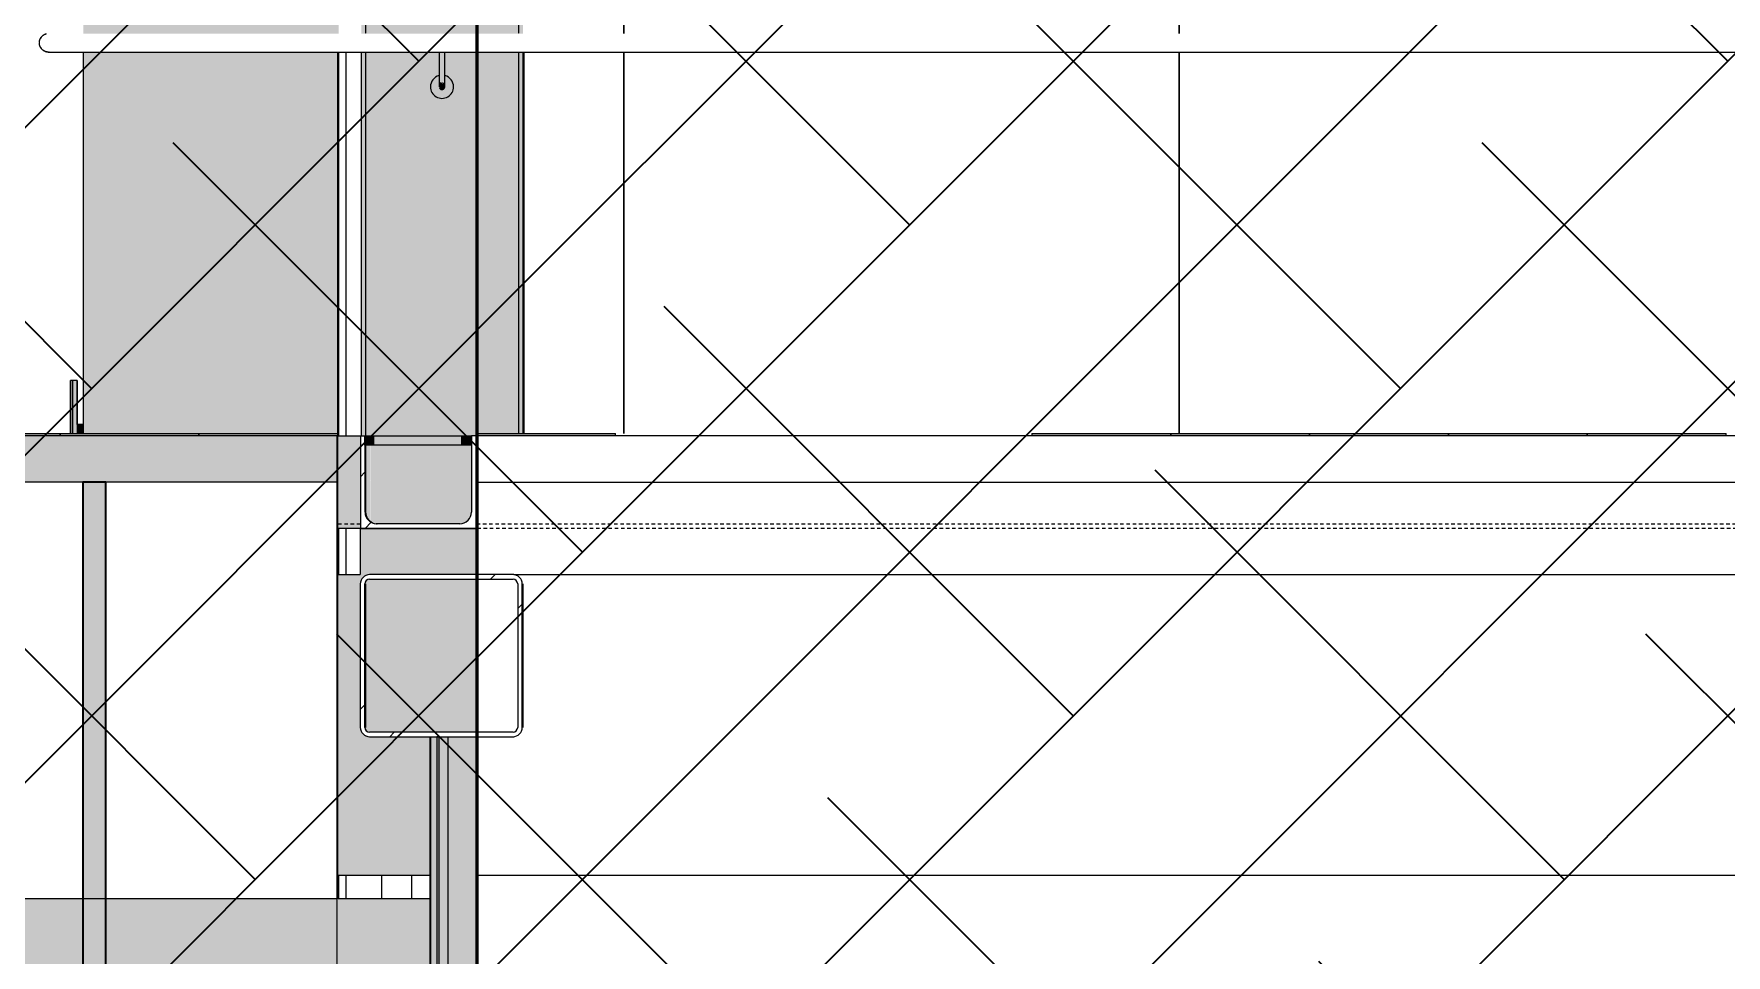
# Model space of a CAD drawing. Header units: millimetres. Extents: x 50357 to 985146, y 723188 to 1803594.
# Drawn here: x 866789 to 870446, y 744067 to 746057 of the extents above; entities that cross this region are included whole.
import ezdxf

# ---------------------------------------------------------------- set-up
doc = ezdxf.new("R2010")
doc.units = ezdxf.units.MM
doc.header["$LTSCALE"] = 3
doc.header["$MEASUREMENT"] = 0
doc.linetypes.add('HIDDEN', pattern=[0.375, 0.25, -0.125])
doc.linetypes.add('Member Hidden', pattern=[4.5, 2.5, -2])
doc.layers.add('00-TITLEBOX', color=7, linetype='Continuous')
for name, color, linetype, lineweight, true_color in [('A-FLOR', 7, 'Continuous', 5, 0x6e6e6e), ('A-FLOR-HRAL', 7, 'Continuous', 13, 0x6e6e6e), ('A-FLOR-MCUT', 7, 'Continuous', 13, 0x6e6e6e), ('A-GENM', 7, 'Continuous', 13, 0x6e6e6e), ('A-WALL', 7, 'Continuous', 13, 0x6e6e6e), ('I-WALL', 7, 'Continuous', 25, 0x6e6e6e), ('Q-SPCQ', 7, 'Continuous', 13, 0x6e6e6e), ('S-BEAM', 7, 'Continuous', 13, 0x6e6e6e), ('S-BEAM-HDLN', 7, 'Member Hidden', 13, 0x6e6e6e), ('S-COLS', 7, 'Continuous', 13, 0x6e6e6e)]:
    doc.layers.add(name, color=color, linetype=linetype, lineweight=lineweight, true_color=true_color)
doc.layers.add('Hatch (HOR not under LTC submission)', color=252, linetype='Continuous', lineweight=35)
pattern_1 = [(45, (939408.4, 738060), (-251.4472, 251.4472), []), (45, (939408.4, 738441), (-251.4472, 251.4472), [])]

# ---------------------------------------------------------------- blocks, each defined once
blk = doc.blocks.new('Square Hollow Sections-Column - SHS350x350x10-V6-SEC D_1')
at = {"layer": 'S-COLS', "linetype": 'HIDDEN'}
for p, q in [((-681626.6, 24280), (-681626.6, 21868.7)), ((-681296.6, 24280), (-681296.6, 23739.9)), ((-681296.6, 23739.9), (-681296.6, 21868.7)), ((-681626.6, 21828.8), (-681626.6, 21000)), ((-681296.6, 21828.8), (-681296.6, 21005)), ((-681626.6, 20980), (-681626.6, 20830))]:
    blk.add_line(p, q, dxfattribs=at)
blk = doc.blocks.new('AED_Tactile_Orientation_Line Base - AED_Tactile_Orientation_Line Base-V38-SEC D_1')
at = {"layer": 'Q-SPCQ'}
for points in [[(-682414.8, 21000), (-682286.9, 21000), (-682286.9, 21005), (-682586.9, 21005), (-682586.9, 21000), (-682518.9, 21000)], [(-682286.9, 21000), (-682286.9, 21000), (-682286.9, 21005)]]:
    blk.add_hatch(color=256, dxfattribs=at).paths.add_polyline_path(points, flags=0)
for p, q in [((-682586.9, 21005), (-682286.9, 21005)), ((-682586.9, 21000), (-682586.9, 21005)), ((-682286.9, 21000), (-682286.9, 21005))]:
    blk.add_line(p, q, dxfattribs=at)
blk = doc.blocks.new('Tactile_Orientation_Line Base - Tactile_Orientation_Line Base-4780090-SEC D_1')
at = {"layer": 'Q-SPCQ'}
blk.add_hatch(color=256, dxfattribs=at).paths.add_polyline_path([(-681373.6, 21000), (-681086.9, 21000), (-681086.9, 21005), (-681386.9, 21005), (-681386.6, 21000)], flags=0)
for p, q in [((-681386.9, 21005), (-681086.9, 21005)), ((-681386.9, 21005), (-681386.9, 21000)), ((-681086.9, 21000), (-681086.9, 21005))]:
    blk.add_line(p, q, dxfattribs=at)
blk = doc.blocks.new('Aluminum Louvers FSS - Aluminum Louvers FSS-4001149-SEC D_1')
at = {"layer": 'A-GENM'}
h = blk.add_hatch(color=256, dxfattribs=at)
h.paths.add_polyline_path([(-681529.8, 11550), (-681420.9, 11550), (-681422, 15175), (-681487.3, 15175), (-681487.9, 15725), (-681537.9, 15725), (-681536.5, 15728.5), (-681529.6, 15730.5), (-681492.9, 15736.3), (-681493.6, 15737.9), (-681686.6, 15737.9), (-681686, 15225), (-681683.6, 15225), (-681683.6, 15128), (-681501, 15128), (-681501.7, 15165.7), (-681505.1, 15163.6), (-681507.3, 15165.7), (-681496.6, 15175), (-681496.6, 15125), (-681688, 15125), (-681688, 15175), (-682236.7, 15175), (-682236.7, 11555), (-681686.9, 11555), (-681686, 11550), (-681581.9, 11550)], flags=0)
h.paths.add_polyline_path([(-681686.6, 15813), (-681492.9, 15813.7), (-681536.5, 15821.5), (-681537.9, 15825), (-681487.3, 15825.1), (-681487.9, 17180), (-681537.9, 17180), (-681536.5, 17183.5), (-681529.8, 17185.5), (-681492.9, 17191.3), (-681492.9, 17192.9), (-681686.6, 17192.9), (-681686.6, 15923)], flags=0)
h.paths.add_polyline_path([(-681686.6, 17268.1), (-681492.9, 17268.7), (-681536.5, 17276.5), (-681537.9, 17280), (-681487.3, 17280.1), (-681487.9, 19550), (-681537.9, 19550), (-681536.5, 19553.5), (-681529.8, 19555.5), (-681492.9, 19561.3), (-681492.9, 19562.9), (-681686.6, 19562.9), (-681686.6, 17274.7)], flags=0)
h.paths.add_polyline_path([(-681686.6, 19638), (-681492.9, 19638.7), (-681536.5, 19646.5), (-681537.9, 19650), (-681487.3, 19650.1), (-681487.3, 20000), (-681686.6, 20000), (-681686.6, 19684.3)], flags=0)
blk.add_line((-681487.2, 20000), (-681686, 20000), dxfattribs=at)
blk = doc.blocks.new('Aluminum Louvers_MF - Aluminum Louvers_MF-4018466-SEC D_1')
at = {"layer": 'A-GENM'}
for points in [[(-681485.9, 15175), (-681485.9, 20350), (-681487.3, 20350), (-681487.3, 17568.5), (-681487.3, 15175)], [(-681483.2, 15175), (-681472.4, 15175), (-681472.4, 20350), (-681485.9, 20350), (-681485.7, 15175)], [(-681468, 15175), (-681467.4, 15175), (-681467.4, 20350), (-681472.4, 20349.1), (-681472.4, 15175), (-681471.2, 15175)], [(-681465.4, 15175), (-681448.4, 15175), (-681448.4, 20350), (-681467.4, 20349.1), (-681467.4, 15175)], [(-681448.4, 15175), (-681420.9, 15175), (-681420.9, 20350), (-681448.4, 20350), (-681448.4, 15181)], [(-681420.9, 15175), (-681385.8, 15175), (-681386.6, 17038.7), (-681388.3, 17039.6), (-681388.3, 20350), (-681420.9, 20349.1), (-681420.9, 15177.3)], [(-681388.3, 17038.7), (-681385.8, 17039.6), (-681386.6, 20350), (-681388.3, 20349.1), (-681388.3, 17038.7)]]:
    blk.add_hatch(color=256, dxfattribs=at).paths.add_polyline_path(points, flags=0)
for p, q in [((-681487.6, 20350), (-681487.6, 19650)), ((-681486.1, 20350), (-681486.1, 15175)), ((-681467.4, 20350), (-681472.4, 20350)), ((-681472.4, 20350), (-681472.4, 15175)), ((-681467.4, 15175), (-681467.4, 20350)), ((-681448.4, 15175), (-681448.4, 20350)), ((-681385.8, 17039.6), (-681385.8, 20350)), ((-681385.4, 17039.6), (-681385.4, 20350)), ((-681384.9, 17039.6), (-681384.9, 20350)), ((-681384.5, 17039.6), (-681384.5, 20350)), ((-681384, 17039.6), (-681384, 20350))]:
    blk.add_line(p, q, dxfattribs=at)
blk = doc.blocks.new('Floor Side Drain - Standard-4367769-SEC D_1')
at = {"layer": 'A-GENM'}
for points in [[(-682264.1, 21005), (-682260.1, 21005), (-682260.1, 21119), (-682264.1, 21119), (-682264.1, 21094.7)], [(-682250.1, 21005), (-682250.1, 21119), (-682260.1, 21119), (-682260.1, 21005)], [(-682250.1, 21005), (-682236.7, 21005), (-682236.7, 21024), (-682250, 21024), (-682250.1, 21014)], [(-682250.1, 21005), (-682250.1, 21005), (-682250.1, 21007)]]:
    blk.add_hatch(color=256, dxfattribs=at).paths.add_polyline_path(points, flags=0)
for p, q in [((-682264.1, 21005), (-682264.1, 21119)), ((-682260.1, 21119), (-682264.1, 21119)), ((-682260.1, 21005), (-682260.1, 21119)), ((-682250.1, 21119), (-682260.1, 21119)), ((-682260.1, 21119), (-682260.1, 21005)), ((-682250, 21119), (-682250.1, 21119)), ((-682250.1, 21119), (-682250.1, 21005)), ((-682250, 21024), (-682250, 21119)), ((-682236.7, 21024), (-682250, 21024))]:
    blk.add_line(p, q, dxfattribs=at)
for start_param, end_param in [(0, 0.720228), (0.336805, 0.518057), (0.606251, 0.727297), (0, 0.243504)]:
    blk.add_ellipse((-682250, 20949), major_axis=(0, 75), ratio=0.000503, start_param=start_param, end_param=end_param, dxfattribs=at)
blk = doc.blocks.new('PFC-Parallel Flange Channels - CHANNEL 200x200x250x10-4527901-SEC D_1')
at = {"layer": 'S-BEAM', "linetype": 'Member Hidden'}
blk.add_line((-681686, 20810), (-681638, 20810), dxfattribs=at)
blk = doc.blocks.new('Grating_1 - Grantry 1-4540910-SEC D_1')
at = {"layer": 'Q-SPCQ'}
for points in [[(-681608.6, 20980), (-681608.6, 21000), (-681628.6, 21000), (-681628.6, 20980)], [(-681608.6, 20980), (-681418.6, 20980), (-681418.6, 21000), (-681608.6, 21000)], [(-681412.7, 20980), (-681398.6, 20980), (-681399.7, 21000), (-681418.6, 20999.2), (-681418.6, 20980)]]:
    blk.add_hatch(color=256, dxfattribs=at).paths.add_polyline_path(points, flags=0)
for p, q in [((-681628.6, 21000), (-681608.6, 21000)), ((-681628.6, 20980), (-681628.6, 21000)), ((-681608.6, 21000), (-681418.6, 21000)), ((-681608.6, 20980), (-681608.6, 21000)), ((-681418.6, 21000), (-681398.6, 21000)), ((-681418.6, 20980), (-681418.6, 21000)), ((-681398.6, 21000), (-681398.3, 21000)), ((-681398.6, 20980), (-681398.6, 21000)), ((-681398.3, 21000), (-681398.1, 21000)), ((-681398.3, 20980), (-681398.3, 21000)), ((-681398.3, 20980), (-681398.3, 21000)), ((-681398.1, 20980), (-681398.1, 21000)), ((-681398.1, 20980), (-681398.1, 21000)), ((-681608.6, 20980), (-681628.6, 20980)), ((-681418.6, 20980), (-681608.6, 20980)), ((-681398.6, 20980), (-681418.6, 20980)), ((-681398.3, 20980), (-681398.6, 20980)), ((-681398.1, 20980), (-681398.3, 20980))]:
    blk.add_line(p, q, dxfattribs=at)
blk = doc.blocks.new('Support_ Metal_Circular - Metal-25mm_Radius-V64-SEC D_1')
at = {"layer": 'A-FLOR-HRAL'}
blk.add_hatch(color=256, dxfattribs=at).paths.add_polyline_path([(-681461.7, 21765.8), (-681455.7, 21765.8), (-681456.5, 21828.8), (-681467.7, 21828.8), (-681466.9, 21765.8), (-681463.2, 21765.8)], flags=0)
h = blk.add_hatch(color=256, dxfattribs=at)
h.paths.add_polyline_path([(-681455.7, 21765.8), (-681456.5, 21765.1), (-681455.9, 21765.6)], flags=0)
h.paths.add_polyline_path([(-681455.7, 21757.3), (-681459.5, 21753.8), (-681457.1, 21755.9)], flags=0)
h.paths.add_polyline_path([(-681461.6, 21728.8), (-681451.7, 21731.1), (-681449.1, 21732.1), (-681444, 21736.1), (-681440, 21741.3), (-681437.5, 21747.3), (-681436.6, 21753.8), (-681437.5, 21760.3), (-681440, 21766.3), (-681444, 21771.5), (-681451.7, 21776.5), (-681455.7, 21777.6), (-681456.3, 21753.8), (-681458.7, 21749.6), (-681461.7, 21748.3), (-681467.5, 21752.2), (-681467.3, 21755.2), (-681467.5, 21756.8), (-681467.7, 21757.3), (-681468.1, 21777.9), (-681474.1, 21775.5), (-681479.3, 21771.5), (-681483.3, 21766.3), (-681485.8, 21760.3), (-681486.6, 21753.8), (-681485.8, 21747.3), (-681483.2, 21741.2), (-681477.7, 21734.9), (-681474.1, 21732.1), (-681468.1, 21729.7)], flags=0)
h.paths.add_polyline_path([(-681461.7, 21762.5), (-681461.5, 21762.4), (-681457.4, 21765.8), (-681461.7, 21765.8)], flags=0)
h.paths.add_polyline_path([(-681467.5, 21765.8), (-681461.7, 21762.5), (-681461.7, 21765.8), (-681466.9, 21765.8)], flags=0)
h = blk.add_hatch(color=256, dxfattribs=at)
h.paths.add_polyline_path([(-681461.7, 21759.1), (-681458.7, 21764.1), (-681461.7, 21762.5), (-681465.9, 21764), (-681463.2, 21760.9)], flags=0)
h.paths.add_polyline_path([(-681461.7, 21748.3), (-681457.6, 21750.1), (-681455.7, 21757.3), (-681456.5, 21764.9), (-681461.7, 21759.1), (-681467.7, 21765.8), (-681467.1, 21755.9), (-681467.7, 21755.2), (-681466.9, 21750.8), (-681462.6, 21748.7)], flags=0)
for p, q in [((-681467.7, 21828.8), (-681467.7, 21765.8)), ((-681467.7, 21828.8), (-681455.7, 21828.8)), ((-681455.7, 21765.8), (-681455.7, 21828.8)), ((-681461.6, 21759.8), (-681461.7, 21759.8)), ((-681461.7, 21747.8), (-681461.6, 21747.8)), ((-681461.6, 21728.8), (-681461.6, 21728.8))]:
    blk.add_line(p, q, dxfattribs=at)
at = {"layer": 'A-FLOR-HRAL', "flags": 128}
for points in [[(-681467.7, 21765.8), (-681467.7, 21765.3), (-681467.7, 21764.8), (-681467.7, 21764.4), (-681467.7, 21763.9), (-681467.7, 21763.4), (-681467.7, 21762.9), (-681467.7, 21762.5), (-681467.7, 21762), (-681467.7, 21761.6), (-681467.7, 21761.1), (-681467.7, 21760.7), (-681467.7, 21760.3), (-681467.7, 21759.8), (-681467.7, 21759.4), (-681467.7, 21759), (-681467.7, 21758.6), (-681467.7, 21758.3), (-681467.7, 21757.9), (-681467.7, 21757.5), (-681467.7, 21757.2), (-681467.7, 21756.9), (-681467.7, 21756.6), (-681467.7, 21756.3), (-681467.7, 21756), (-681467.7, 21755.7), (-681467.7, 21755.5), (-681467.7, 21755.2), (-681467.7, 21755), (-681467.7, 21754.8), (-681467.7, 21754.6), (-681467.7, 21754.5), (-681467.7, 21754.3), (-681467.7, 21754.2), (-681467.7, 21754.1), (-681467.7, 21754), (-681467.7, 21753.9), (-681467.7, 21753.8), (-681467.7, 21753.8), (-681467.7, 21753.8)], [(-681455.7, 21753.8), (-681455.7, 21753.8), (-681455.7, 21753.8), (-681455.7, 21753.9), (-681455.7, 21754), (-681455.7, 21754), (-681455.7, 21754.1), (-681455.7, 21754.3), (-681455.7, 21754.4), (-681455.7, 21754.6), (-681455.7, 21754.7), (-681455.7, 21754.9), (-681455.7, 21755.2), (-681455.7, 21755.4), (-681455.7, 21755.6), (-681455.7, 21755.9), (-681455.7, 21756.2), (-681455.7, 21756.5), (-681455.7, 21756.8), (-681455.7, 21757.1), (-681455.7, 21757.4), (-681455.7, 21757.8), (-681455.7, 21758.2), (-681455.7, 21758.5), (-681455.7, 21758.9), (-681455.7, 21759.3), (-681455.7, 21759.7), (-681455.7, 21760.1), (-681455.7, 21760.6), (-681455.7, 21761), (-681455.7, 21761.5), (-681455.7, 21761.9), (-681455.7, 21762.4), (-681455.7, 21762.8), (-681455.7, 21763.3), (-681455.7, 21763.8), (-681455.7, 21764.2), (-681455.7, 21764.7), (-681455.7, 21765.2), (-681455.7, 21765.7), (-681455.7, 21765.8)]]:
    blk.add_lwpolyline(points, dxfattribs=at)
at = {"layer": 'A-FLOR-HRAL'}
for major_axis, start_param, end_param in [((0, 25), 0.261799, 1.570796), ((0, 25), 4.712389, 6.021386), ((0, 25), 1.570796, 4.712389), ((0, 6), 1.211608, 1.308997), ((0, 6), 2.094395, 4.712389), ((0, 6), 4.712389, 4.938871)]:
    blk.add_ellipse((-681461.6, 21753.8), major_axis=major_axis, ratio=1, start_param=start_param, end_param=end_param, dxfattribs=at)
blk = doc.blocks.new('Tactile_Orientation_Line Base - Tactile_Orientation_Line Base-4781172-SEC D_1')
at = {"layer": 'Q-SPCQ'}
blk.add_hatch(color=256, dxfattribs=at).paths.add_polyline_path([(-682102.5, 21000), (-681986.9, 21000), (-681986.9, 21005), (-682286.9, 21005), (-682286.9, 21000), (-682206.6, 21000)], flags=0)
for p, q in [((-682286.9, 21005), (-681986.9, 21005)), ((-682286.9, 21005), (-682286.9, 21000)), ((-681986.9, 21000), (-681986.9, 21005))]:
    blk.add_line(p, q, dxfattribs=at)
blk = doc.blocks.new('Tactile_Orientation_Line Base - Tactile_Orientation_Line Base-V66-SEC D_1')
at = {"layer": 'Q-SPCQ'}
blk.add_hatch(color=256, dxfattribs=at).paths.add_polyline_path([(-681688, 21000), (-681686.9, 21000), (-681688, 21005), (-681986.9, 21005), (-681986.9, 21000), (-681790.1, 21000)], flags=0)
for p, q in [((-681986.9, 21005), (-681686.9, 21005)), ((-681986.9, 21005), (-681986.9, 21000)), ((-681686.9, 21005), (-681686.7, 21005)), ((-681686.9, 21000), (-681686.9, 21005)), ((-681686.7, 21000), (-681686.9, 21000)), ((-681686.7, 21000), (-681686.7, 21005))]:
    blk.add_line(p, q, dxfattribs=at)
blk = doc.blocks.new('Railing - Sabco_Joint-V53-SEC D_1')
at = {"layer": 'A-FLOR-HRAL'}
for p, q in [((-681069.3, 22068.8), (-681069.3, 22067.8)), ((-681069.3, 22068.8), (-681068.3, 22068.8)), ((-681069.3, 22067.8), (-681069.3, 21868.7)), ((-681068.3, 22067.8), (-681069.3, 22067.8)), ((-681068.3, 22068.8), (-681068.3, 22068.8)), ((-681068.3, 22067.8), (-681068.3, 22068.8)), ((-681068.3, 21868.7), (-681068.3, 22067.8)), ((-681069.3, 21828.8), (-681069.3, 21005)), ((-681068.3, 21005), (-681068.3, 21828.8))]:
    blk.add_line(p, q, dxfattribs=at)
blk = doc.blocks.new('Railing - Sabco_Joint-V54-SEC D_1')
at = {"layer": 'A-FLOR-HRAL'}
for p, q in [((-679869.3, 22068.8), (-679869.3, 22067.8)), ((-679869.3, 22068.8), (-679868.3, 22068.8)), ((-679869.3, 22067.8), (-679869.3, 21868.6)), ((-679868.3, 22067.8), (-679869.3, 22067.8)), ((-679868.3, 22068.8), (-679868.3, 22068.8)), ((-679868.3, 22067.8), (-679868.3, 22068.8)), ((-679868.3, 21868.6), (-679868.3, 22067.8)), ((-679869.3, 21828.8), (-679869.3, 21005)), ((-679868.3, 21005), (-679868.3, 21828.8))]:
    blk.add_line(p, q, dxfattribs=at)
blk = doc.blocks.new('Railing - Railing-5125128-SEC D_1')
at = {"layer": 'A-FLOR-HRAL'}
blk.add_line((-681283.8, 21005), (-681283.8, 21828.8), dxfattribs=at)
for name in ['Railing - Sabco_Joint-V53-SEC D_1', 'Railing - Sabco_Joint-V54-SEC D_1']:
    blk.add_blockref(name, (0, 0))
blk = doc.blocks.new('Top Rail Type - Top Rail_Internal_-5201293-SEC D_1')
at = {"layer": 'A-FLOR-HRAL'}
for p, q in [((-682311.7, 21828.8), (-682311.6, 21828.8)), ((-682261.7, 21828.8), (-674101.7, 21828.8))]:
    blk.add_line(p, q, dxfattribs=at)
at = {"layer": 'A-FLOR-HRAL', "flags": 128}
for points in [[(-682331.7, 21848.8), (-682331.6, 21849.6), (-682331.6, 21850.4), (-682331.5, 21851.2), (-682331.4, 21852), (-682331.3, 21852.8), (-682331.1, 21853.6), (-682330.9, 21854.3), (-682330.6, 21855.1), (-682330.4, 21855.8), (-682330.1, 21856.6), (-682329.8, 21857.3), (-682329.4, 21858), (-682329, 21858.7), (-682328.6, 21859.4), (-682328.2, 21860.1), (-682327.7, 21860.7), (-682327.2, 21861.4), (-682326.7, 21862), (-682326.2, 21862.6), (-682325.6, 21863.1), (-682325, 21863.7), (-682324.4, 21864.2), (-682323.8, 21864.7), (-682323.1, 21865.2), (-682322.5, 21865.6), (-682321.8, 21866), (-682321.1, 21866.4), (-682320.4, 21866.8), (-682319.6, 21867.1), (-682318.9, 21867.4), (-682318.2, 21867.7), (-682317.4, 21868), (-682316.6, 21868.2)], [(-682311.7, 21828.8), (-682312.5, 21828.8), (-682313.3, 21828.9), (-682314.1, 21828.9), (-682314.8, 21829.1), (-682315.6, 21829.2), (-682316.4, 21829.4), (-682317.2, 21829.6), (-682318, 21829.8), (-682318.7, 21830.1), (-682319.5, 21830.4), (-682320.2, 21830.7), (-682320.9, 21831.1), (-682321.6, 21831.4), (-682322.3, 21831.9), (-682323, 21832.3), (-682323.6, 21832.8), (-682324.2, 21833.2), (-682324.8, 21833.8), (-682325.4, 21834.3), (-682326, 21834.9), (-682326.6, 21835.5), (-682327.1, 21836.1), (-682327.6, 21836.7), (-682328, 21837.3), (-682328.5, 21838), (-682328.9, 21838.7), (-682329.3, 21839.4), (-682329.7, 21840.1), (-682330, 21840.8), (-682330.3, 21841.6), (-682330.6, 21842.3), (-682330.8, 21843.1), (-682331, 21843.8), (-682331.2, 21844.6), (-682331.4, 21845.4), (-682331.5, 21846.2), (-682331.6, 21847), (-682331.6, 21847.8), (-682331.7, 21848.6), (-682331.7, 21848.8)], [(-682311.7, 21828.8), (-682311.6, 21828.8), (-682311.5, 21828.8), (-682311.3, 21828.8), (-682311, 21828.8), (-682310.7, 21828.8), (-682310.2, 21828.8), (-682309.7, 21828.8), (-682309.1, 21828.8), (-682308.5, 21828.8), (-682307.7, 21828.8), (-682306.9, 21828.8), (-682306, 21828.8), (-682305.1, 21828.8), (-682304, 21828.8), (-682302.9, 21828.8), (-682301.8, 21828.8), (-682300.5, 21828.8), (-682299.3, 21828.8), (-682297.9, 21828.8), (-682296.5, 21828.8), (-682295, 21828.8), (-682293.5, 21828.8), (-682292, 21828.8), (-682290.3, 21828.8), (-682288.7, 21828.8), (-682287, 21828.8), (-682285.2, 21828.8), (-682283.4, 21828.8), (-682281.6, 21828.8), (-682279.8, 21828.8), (-682277.9, 21828.8), (-682276, 21828.8), (-682274.1, 21828.8), (-682272.1, 21828.8), (-682270.2, 21828.8), (-682268.2, 21828.8), (-682266.2, 21828.8), (-682264.2, 21828.8), (-682262.2, 21828.8), (-682261.7, 21828.8)]]:
    blk.add_lwpolyline(points, dxfattribs=at)
at = {"layer": 'A-FLOR-HRAL'}
for start_param, end_param in [(0.27769, 0.523599), (0.785398, 1.047198), (2.094395, 2.356194), (2.617994, 2.864684), (2.895322, 3.296385)]:
    blk.add_ellipse((-682311.6, 21848.8), major_axis=(0, 20), ratio=1, start_param=start_param, end_param=end_param, dxfattribs=at)
blk = doc.blocks.new('PFC-Parallel Flange Channels - CHANNEL 200x200x250x10-4224860-SEC D_1')
at = {"layer": 'S-BEAM-HDLN'}
blk.add_line((-681386.7, 20810), (-674141.8, 20810), dxfattribs=at)

msp = doc.modelspace()

# ---------------------------------------------------------------- hatches: boundary and pattern name
at = {"layer": 'A-FLOR'}
for points in [[(864843.446, 745088.9831), (867444.4371, 745088.9831), (867444.4371, 745188.9831), (864843.446, 745188.9831), (864843.446, 745166.1745)], [(867494.3141, 744888.9831), (867744.4393, 744888.9831), (867744.4393, 744988.9831), (867494.3141, 744988.9831), (867494.3141, 744931.0952)], [(864843.446, 743688.9831), (867444.4393, 743688.9831), (867444.4393, 744188.9831), (864843.446, 744188.9831), (864843.446, 743755.6992)]]:
    msp.add_hatch(color=256, dxfattribs=at).paths.add_polyline_path(points, flags=0)
at = {"layer": 'A-FLOR', "lineweight": 5}
for points in [[(867445.6774, 745088.9831), (867445.5091, 745188.9831), (867444.4371, 745188.9831), (867444.4393, 745088.9831)], [(867444.4393, 744188.9831), (867445.6787, 744188.9831), (867445.6787, 745088.9831), (867444.4393, 745088.9831), (867444.4393, 744225.8576)], [(867444.6092, 743688.9831), (867445.7716, 743688.9831), (867444.6092, 743759.2344), (867445.5149, 743827.0331), (867445.7716, 743827.0331), (867445.6787, 744188.9831), (867444.4393, 744188.9831), (867444.4393, 743688.9831)]]:
    msp.add_hatch(color=256, dxfattribs=at).paths.add_polyline_path(points, flags=0)
h = msp.add_hatch(color=256, dxfattribs=at)
h.paths.add_polyline_path([(867445.8041, 744188.9831), (867445.8211, 744188.9831), (867445.8041, 744225.8576)], flags=0)
h.paths.add_polyline_path([(867445.8041, 744888.9831), (867445.8211, 744888.9831), (867445.8041, 744931.0952)], flags=0)
at = {"layer": 'A-WALL', "lineweight": 5}
h = msp.add_hatch(color=256, dxfattribs=at)
h.paths.add_polyline_path([(867447.6634, 730188.9831), (867447.2968, 730783.9269), (867445.8085, 730826.3431), (867445.8085, 730188.9831)], flags=0)
h.paths.add_polyline_path([(867445.8237, 730985.3795), (867447.6634, 730985.4951), (867447.2674, 731138.9831), (867445.8237, 731138.9831), (867445.8237, 731061.4223)], flags=0)
h.paths.add_polyline_path([(867445.8085, 735638.9831), (867447.6634, 735638.9831), (867447.6136, 735738.9831), (867445.8085, 735738.9831), (867445.8085, 735645.4667)], flags=0)
h.paths.add_polyline_path([(867447.6634, 735645.4667), (867447.6602, 735645.4667), (867447.6445, 735738.9831)], flags=0)
h.paths.add_polyline_path([(867446.2878, 744188.9831), (867447.6633, 744188.9831), (867447.6633, 744238.9831), (867445.8085, 744238.9831), (867446.1393, 744188.9831)], flags=0)
h.paths.add_polyline_path([(867445.8918, 744888.9831), (867447.6633, 744888.9831), (867446.5255, 744988.9831), (867445.8085, 744988.9831), (867445.8183, 744888.9831)], flags=0)
h.paths.add_polyline_path([(867445.8705, 745188.9831), (867447.6633, 745188.9831), (867446.7413, 746017.7831), (867445.8237, 746017.7831), (867445.8237, 745188.9831)], flags=0)
h.paths.add_polyline_path([(867446.2996, 746057.7831), (867447.6633, 746057.7831), (867446.7006, 746106.8871), (867446.4141, 746106.8871), (867447.3121, 746182.0331), (867447.6633, 746182.0331), (867447.0185, 748468.9831), (867445.8107, 748469.6646), (867445.8211, 747516.9665), (867445.8237, 746057.7831)], flags=0)
at = {"layer": 'Hatch (HOR not under LTC submission)'}
h = msp.add_hatch(dxfattribs=at)
h.set_pattern_fill('ANSI38', color=256, scale=4000)
h.paths.add_polyline_path([(883302.7731, 754573.5724), (867748.3436, 754573.5724), (867748.3436, 741228.5978), (870806.1362, 741227.6876), (883302.7731, 741227.6882)])
h = msp.add_hatch(dxfattribs=at)
h.set_pattern_fill('ANSI38', color=256, scale=4000)
h.paths.add_polyline_path([(853871.7666, 751128.0064), (853871.7666, 735638.9831), (853656.482, 735638.9831), (853656.482, 728688.9831), (867744.0584, 728688.9831), (867748.3434, 751128.0064)])
at = {"layer": 'I-WALL', "lineweight": 5}
h = msp.add_hatch(color=256, dxfattribs=at)
h.paths.add_polyline_path([(867445.5105, 745188.9831), (867445.7836, 745188.9831), (867445.7836, 746017.7831), (866895.7207, 746017.7831), (866895.7207, 745193.9831), (867445.5105, 745193.9831)], flags=0)
h.paths.add_polyline_path([(866895.7207, 746057.7831), (867445.7836, 746057.7831), (867445.7836, 746303.9831), (866895.7207, 746303.9831), (866895.7207, 746106.4913)], flags=0)
msp.add_hatch(color=256, dxfattribs=at).paths.add_polyline_path([(867445.7991, 745188.9831), (867445.8237, 745188.9831), (867445.7891, 745188.9831)], flags=0)
at = {"layer": 'I-WALL'}
msp.add_hatch(color=256, dxfattribs=at).paths.add_polyline_path([(866944.3765, 739363.9831), (866944.3765, 745088.9831), (866894.3765, 745088.9831), (866894.3765, 739363.9831), (866925.8205, 739363.9831)], flags=0)
at = {"layer": 'S-BEAM', "lineweight": 5}
for points in [[(867445.6787, 744988.9831), (867494.4393, 744988.9831), (867494.4393, 745188.9831), (867445.6774, 745188.9831), (867445.6787, 745048.6349)], [(867504.4393, 745023.9831), (867505.6787, 745023.9831), (867504.5895, 745168.9831), (867504.4393, 745168.9831), (867504.4393, 745048.6349)], [(867520.8042, 745001.2969), (867516.9393, 745003.3796), (867513.1264, 745006.3054), (867507.7887, 745014.7779), (867506.6559, 745017.5126), (867505.804, 745023.9831), (867505.6787, 745023.9831), (867504.4393, 745023.9831), (867508.4486, 745010.8231), (867517.4782, 745002.1881)], [(867504.3141, 744558.9831), (867505.7526, 744558.9831), (867505.7526, 744868.9831), (867504.3141, 744868.9831), (867504.3141, 744578.4764)], [(867845.7525, 744558.9831), (867845.7525, 744868.9831), (867844.3141, 744868.9831), (867844.3141, 744558.9831)]]:
    msp.add_hatch(color=256, dxfattribs=at).paths.add_polyline_path(points, flags=0)
at = {"layer": 'S-BEAM'}
h = msp.add_hatch(dxfattribs=at)
h.set_pattern_fill('FP_1', color=256, style=0, pattern_type=2)
h.set_pattern_definition(pattern_1)
h.paths.add_polyline_path([(867726.2332, 744988.9831), (867744.4393, 744989.865), (867744.4393, 745188.9831), (867734.4393, 745188.2131), (867734.4393, 745023.9831), (867731.0899, 745011.4831), (867719.7257, 745001.7393), (867706.7109, 744998.9831), (867529.4393, 744998.9831), (867516.9393, 745002.3324), (867507.7887, 745011.4831), (867504.4393, 745023.9831), (867503.7762, 745188.9831), (867494.4393, 745188.9831), (867494.4393, 744988.9831), (867719.7257, 744988.9831)], flags=0)
at = {"layer": 'S-BEAM', "lineweight": 5}
h = msp.add_hatch(color=256, dxfattribs=at)
h.paths.add_polyline_path([(867445.6787, 744238.9831), (867645.0435, 744238.9831), (867645.0435, 744538.9831), (867514.3141, 744538.9831), (867500.1719, 744544.8409), (867494.3141, 744558.9831), (867494.3141, 744868.9831), (867500.1719, 744883.1252), (867514.3141, 744888.9831), (867445.6787, 744888.9831), (867445.6787, 744343.3972)], flags=0)
h.paths.add_polyline_path([(867628.6219, 744548.9831), (867744.0584, 744549.0915), (867744.0584, 744878.9831), (867514.3141, 744878.9831), (867507.243, 744876.0541), (867504.3141, 744868.9831), (867505.7526, 744868.9831), (867505.7526, 744558.9831), (867504.3141, 744558.9831), (867507.243, 744551.912), (867514.3141, 744548.9831), (867602.5922, 744548.9831)], flags=0)
at = {"layer": 'S-BEAM'}
h = msp.add_hatch(dxfattribs=at)
h.set_pattern_fill('FP_1', color=256, style=0, pattern_type=2)
h.set_pattern_definition(pattern_1)
h.paths.add_polyline_path([(867680.6812, 744538.9831), (867824.3141, 744538.9831), (867838.4562, 744544.8409), (867844.3141, 744558.9831), (867844.3141, 744868.9831), (867838.4562, 744883.1252), (867824.3141, 744888.9831), (867514.3141, 744888.9831), (867500.1719, 744883.1252), (867494.3141, 744868.9831), (867494.3141, 744558.9831), (867500.1719, 744544.8409), (867514.3141, 744538.9831), (867677.4272, 744538.9831)], flags=0)
h.paths.add_polyline_path([(867661.159, 744548.9831), (867514.3141, 744548.9831), (867507.243, 744551.912), (867504.3141, 744558.9831), (867504.3141, 744868.9831), (867507.243, 744876.0541), (867514.3141, 744878.9831), (867824.3141, 744878.9831), (867831.3852, 744876.0541), (867834.3141, 744868.9831), (867834.3141, 744558.9831), (867831.3852, 744551.912), (867824.3141, 744548.9831), (867667.6664, 744548.9831)], flags=0)
at = {"layer": 'S-COLS', "lineweight": 5}
h = msp.add_hatch(color=256, dxfattribs=at)
h.paths.add_polyline_path([(867515.7795, 745004.2696), (867515.4156, 745168.9831), (867505.804, 745168.9831), (867506.6559, 745017.5126), (867510.7919, 745009.3478), (867515.6295, 745004.3847)], flags=0)
h.paths.add_polyline_path([(867510.8093, 745188.9831), (867515.7795, 745188.9831), (867515.7795, 746017.7831), (867495.7903, 746017.7831), (867496.9302, 745188.9831), (867510.3613, 745188.9831)], flags=0)
h.paths.add_polyline_path([(867504.5866, 746057.7831), (867515.7795, 746057.7831), (867515.7795, 748468.9831), (867495.7903, 748468.9831), (867496.6282, 746057.7831), (867502.1226, 746057.7831)], flags=0)
h = msp.add_hatch(color=256, dxfattribs=at)
h.paths.add_polyline_path([(867667.6664, 744998.9831), (867709.4393, 744998.9831), (867721.9393, 745002.3324), (867731.2027, 745011.9037), (867734.4393, 745026.5962), (867733.7762, 745168.9831), (867515.7795, 745168.9831), (867516.9393, 745002.3324), (867529.4393, 744998.9831), (867661.159, 744998.9831)], flags=0)
h.paths.add_polyline_path([(867693.8636, 745188.9831), (867744.0584, 745188.9831), (867744.0584, 746017.7831), (867676.7162, 746017.7831), (867677.2202, 745966.9312), (867683.2498, 745964.4337), (867689.1134, 745959.5668), (867692.4004, 745955.2831), (867694.8979, 745949.2536), (867695.7497, 745942.7831), (867694.8979, 745936.3126), (867692.3227, 745930.1819), (867688.4274, 745925.1054), (867680.6812, 745920.0685), (867677.2202, 745918.6349), (867670.7498, 745917.7831), (867664.2793, 745918.6349), (867658.2498, 745921.1324), (867653.0721, 745925.1054), (867649.0991, 745930.2831), (867646.6016, 745936.3126), (867645.7498, 745942.7831), (867646.6016, 745949.2536), (867649.0991, 745955.2831), (867654.6515, 745961.6727), (867658.2498, 745964.4337), (867664.7162, 745967.7831), (867664.7162, 746017.7831), (867515.7795, 746017.7831), (867515.7795, 745188.9831), (867680.6812, 745188.9831)], flags=0)
h.paths.add_polyline_path([(867680.6812, 745967.7811), (867680.6797, 745967.7831), (867680.6812, 745988.9517)], flags=0)
h.paths.add_polyline_path([(867550.5328, 746057.7831), (867744.0584, 746057.7831), (867744.0584, 748468.9831), (867515.7795, 748468.9831), (867515.7795, 746057.7831)], flags=0)
h = msp.add_hatch(color=256, dxfattribs=at)
h.paths.add_polyline_path([(867744.0584, 745188.9831), (867745.5105, 745188.9831), (867745.8387, 745193.9831), (867825.7794, 745193.9831), (867825.7794, 746017.7831), (867744.0584, 746017.7831), (867744.0584, 745191.8857)], flags=0)
h.paths.add_polyline_path([(867744.0584, 746057.7831), (867825.7794, 746057.7831), (867825.7794, 747928.9293), (867807.6147, 747928.9293), (867806.1502, 747955.6363), (867806.1493, 748468.9831), (867744.0584, 748468.3021), (867744.0584, 746062.4139)], flags=0)
h = msp.add_hatch(color=256, dxfattribs=at)
h.paths.add_polyline_path([(867830.4623, 745193.9831), (867845.7902, 745193.9831), (867845.3963, 746017.7831), (867825.7794, 746017.7831), (867825.7794, 745193.9831), (867830.0363, 745193.9831)], flags=0)
h.paths.add_polyline_path([(867843.1053, 746057.7831), (867845.7902, 746057.7831), (867844.7295, 747928.7718), (867825.7794, 747928.9293), (867825.7794, 746057.7831), (867841.9097, 746057.7831)], flags=0)
h = msp.add_hatch(color=256, dxfattribs=at)
h.paths.add_polyline_path([(867845.7902, 745193.9831), (867845.9571, 745193.9831), (867845.7902, 745283.7141)], flags=0)
h.paths.add_polyline_path([(867845.7902, 746057.7831), (867845.9571, 746057.7831), (867845.7902, 746106.4913)], flags=0)

# ---------------------------------------------------------------- linework, layer by layer
at = {"layer": '00-TITLEBOX'}
msp.add_lwpolyline([(883302.7731, 754573.5724), (867748.3436, 754573.5724), (867748.3436, 741228.5978), (870806.1362, 741227.6876), (883302.7731, 741227.6882)], close=True, dxfattribs=at)
msp.add_lwpolyline([(867744.0584, 728688.9831), (867748.3434, 751128.0064), (853871.7666, 751128.0064), (853871.7666, 735638.9831), (853656.482, 735638.9831), (853656.482, 728688.9831)], dxfattribs=at)
at = {"layer": 'A-FLOR'}
for p, q in [((867444.4371, 745188.9831), (854831.4718, 745188.9831)), ((867444.4371, 745088.9831), (867444.4371, 745188.9831)), ((867445.6774, 745088.9831), (867445.6774, 745188.9831)), ((867744.4393, 744888.9831), (867744.4393, 745188.9831)), ((875438.2786, 745188.9831), (867744.4393, 745188.9831)), ((867444.4371, 745088.9831), (854581.4851, 745088.9831)), ((867444.4393, 743688.9831), (867444.4393, 745088.9831)), ((867444.4393, 745088.9831), (867445.6787, 745088.9831)), ((867445.6787, 744188.9831), (867445.6787, 745088.9831)), ((867744.4393, 745088.9831), (875039.3087, 745088.9831)), ((867445.8041, 744988.9831), (867445.8041, 744888.9831)), ((867744.4393, 744988.9831), (867494.3141, 744988.9831)), ((867494.3141, 744988.9831), (867494.3141, 744888.9831)), ((867825.7526, 744888.9831), (871034.3145, 744888.9831)), ((867445.8041, 744238.9831), (867445.8041, 744188.9831)), ((867445.6787, 744188.9831), (867445.8041, 744188.9831))]:
    msp.add_line(p, q, dxfattribs=at)
at = {"layer": 'A-FLOR-MCUT'}
msp.add_line((867444.4393, 744188.9831), (863051.5192, 744188.9831), dxfattribs=at)
at = {"layer": 'A-GENM'}
for p, q in [((867744.0584, 751182.9831), (867744.0584, 741227.6882)), ((867463.2923, 746017.7831), (867463.2923, 745188.9831)), ((867463.2923, 744988.9831), (867463.2923, 744888.9831)), ((867463.2923, 744238.9831), (867463.2923, 744188.9831)), ((867540.7043, 744188.9831), (867540.7043, 744238.9831)), ((867605.1056, 744238.9831), (867605.1056, 744188.9831))]:
    msp.add_line(p, q, dxfattribs=at)
at = {"layer": 'A-WALL'}
for p, q in [((867447.6633, 745188.9831), (867447.6633, 746017.7831)), ((867447.6633, 744888.9831), (867447.6633, 744988.9831)), ((867447.6633, 744188.9831), (867447.6633, 744238.9831))]:
    msp.add_line(p, q, dxfattribs=at)
at = {"layer": 'I-WALL'}
for p, q in [((866895.7207, 746017.7831), (866895.7207, 745193.9831)), ((867445.7836, 745188.9831), (867445.7836, 746017.7831))]:
    msp.add_line(p, q, dxfattribs=at)
at = {"layer": 'I-WALL', "lineweight": 35}
for p, q in [((866894.3765, 745088.9831), (866894.3765, 739363.9831)), ((866944.3765, 745088.9831), (866894.3765, 745088.9831)), ((866944.3765, 740363.9831), (866944.3765, 745088.9831))]:
    msp.add_line(p, q, dxfattribs=at)
at = {"layer": 'S-BEAM'}
for p, q in [((867446.4141, 745188.9831), (867503.7762, 745188.9831)), ((867494.4393, 745188.9831), (867494.4393, 744988.9831)), ((867744.4393, 745188.9831), (867734.4393, 745188.9831)), ((867734.4393, 745188.9831), (867734.4393, 745023.9831)), ((867744.4393, 744988.9831), (867744.4393, 745188.9831)), ((867504.4393, 745023.9831), (867504.4393, 745168.9831)), ((867505.6787, 745023.9831), (867505.6787, 745168.9831)), ((867505.804, 745168.9831), (867505.804, 745023.9831)), ((867494.3141, 744988.9831), (867446.4141, 744988.9831)), ((867494.4393, 744988.9831), (867744.4393, 744988.9831)), ((867709.4393, 744998.9831), (867529.4393, 744998.9831)), ((867446.4141, 744888.9831), (867494.3141, 744888.9831)), ((867494.3141, 744868.9831), (867494.3141, 744558.9831)), ((867504.3141, 744558.9831), (867504.3141, 744868.9831)), ((867505.7526, 744868.9831), (867505.7526, 744558.9831)), ((867825.7525, 744888.9831), (867514.3141, 744888.9831)), ((867514.3141, 744878.9831), (867824.3141, 744878.9831)), ((867834.3141, 744868.9831), (867834.3141, 744558.9831)), ((867844.3141, 744558.9831), (867844.3141, 744868.9831)), ((867845.7525, 744868.9831), (867845.7525, 744558.9831)), ((867824.3141, 744548.9831), (867514.3141, 744548.9831)), ((867514.3141, 744538.9831), (867824.3141, 744538.9831)), ((867824.3141, 744538.9831), (867825.7525, 744538.9831)), ((867645.1668, 744238.9831), (867446.4141, 744238.9831)), ((874265.9264, 744238.9831), (867748.247, 744238.9831))]:
    msp.add_line(p, q, dxfattribs=at)
for centre, radius, start, end in [((867529.4393, 745023.9831), 25, 180.0000038, 270.0000038), ((867709.4393, 745023.9831), 25, 269.9999962, 359.9999962), ((867514.3141, 744868.9831), 20, 89.9999959, 179.9999959), ((867514.3141, 744868.9831), 10, 89.9999959, 179.9999959), ((867824.3141, 744868.9831), 20, 0.0000041, 90.0000041), ((867824.3141, 744868.9831), 10, 0.0000041, 90.0000041), ((867514.3141, 744558.9831), 20, 180.0000041, 270.0000041), ((867514.3141, 744558.9831), 10, 180.0000041, 270.0000041), ((867824.3141, 744558.9831), 20, 269.9999959, 359.9999959), ((867824.3141, 744558.9831), 10, 269.9999959, 359.9999959)]:
    msp.add_arc(centre, radius, start, end, dxfattribs=at)
for start_param, end_param in [(1.570796327, 2.726548762), (3.033037916, 3.141592654)]:
    msp.add_ellipse((867530.804, 745023.9831), major_axis=(0, 25), ratio=0.999999874, start_param=start_param, end_param=end_param, dxfattribs=at)
at = {"layer": 'S-BEAM-HDLN'}
msp.add_line((874990.5949, 744988.9831), (867745.8101, 744988.9831), dxfattribs=at)
at = {"layer": 'S-COLS'}
for p, q in [((867495.7903, 746017.7831), (867495.7903, 745188.9831)), ((867845.9571, 745193.9831), (867845.9571, 746017.7831))]:
    msp.add_line(p, q, dxfattribs=at)

# ---------------------------------------------------------------- block references
at = {"layer": 'A-FLOR-HRAL'}
for name in ['Railing - Railing-5125128-SEC D_1', 'Top Rail Type - Top Rail_Internal_-5201293-SEC D_1', 'Support_ Metal_Circular - Metal-25mm_Radius-V64-SEC D_1']:
    msp.add_blockref(name, (1549132.3921, 724188.9831), dxfattribs=at)
at = {"layer": 'A-GENM'}
for name in ['Aluminum Louvers FSS - Aluminum Louvers FSS-4001149-SEC D_1', 'Floor Side Drain - Standard-4367769-SEC D_1', 'Aluminum Louvers_MF - Aluminum Louvers_MF-4018466-SEC D_1']:
    msp.add_blockref(name, (1549132.3921, 724188.9831), dxfattribs=at)
at = {"layer": 'Q-SPCQ'}
for name, p in [('AED_Tactile_Orientation_Line Base - AED_Tactile_Orientation_Line Base-V38-SEC D_1', (1549132.3921, 724188.9831)), ('Tactile_Orientation_Line Base - Tactile_Orientation_Line Base-4781172-SEC D_1', (1549132.3921, 724188.9831)), ('Tactile_Orientation_Line Base - Tactile_Orientation_Line Base-V66-SEC D_1', (1549132.3921, 724188.9831)), ('Grating_1 - Grantry 1-4540910-SEC D_1', (1549132.3921, 724188.9831)), ('Tactile_Orientation_Line Base - Tactile_Orientation_Line Base-4780090-SEC D_1', (1549132.3921, 724188.9831)), ('Tactile_Orientation_Line Base - Tactile_Orientation_Line Base-4780090-SEC D_1', (1550332.392, 724188.9831)), ('Tactile_Orientation_Line Base - Tactile_Orientation_Line Base-4780090-SEC D_1', (1550632.3919, 724188.9831)), ('Tactile_Orientation_Line Base - Tactile_Orientation_Line Base-4780090-SEC D_1', (1550932.3919, 724188.9831)), ('Tactile_Orientation_Line Base - Tactile_Orientation_Line Base-4780090-SEC D_1', (1551232.3918, 724188.9831)), ('Tactile_Orientation_Line Base - Tactile_Orientation_Line Base-4780090-SEC D_1', (1551532.3918, 724188.9831))]:
    msp.add_blockref(name, p, dxfattribs=at)
at = {"layer": 'S-BEAM', "linetype": 'Member Hidden'}
for name in ['PFC-Parallel Flange Channels - CHANNEL 200x200x250x10-4527901-SEC D_1', 'PFC-Parallel Flange Channels - CHANNEL 200x200x250x10-4224860-SEC D_1']:
    msp.add_blockref(name, (1549132.3921, 724188.9831), dxfattribs=at)
at = {"layer": 'S-COLS', "linetype": 'HIDDEN'}
msp.add_blockref('Square Hollow Sections-Column - SHS350x350x10-V6-SEC D_1', (1549132.3921, 724188.9831), dxfattribs=at)

doc.saveas('drawing.dxf')
